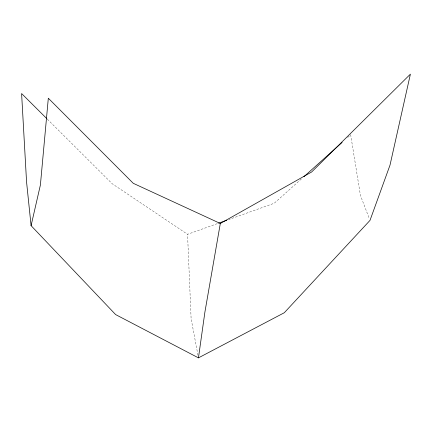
<?xml version="1.0" encoding="UTF-8"?>
<svg xmlns="http://www.w3.org/2000/svg" width="432" height="432" viewBox="0 0 432 432"><rect width="100%" height="100%" fill="white"/><g stroke="black" fill="none" stroke-linecap="round" stroke-linejoin="round"><path stroke-width="0.32" stroke-dasharray="2.16 1.62" d="M301.406 178.929L274.261 203.251L228.695 219.575M347.657 137.495L350.671 134.795L360.45 195.502L369.284 218.516M47.342 119.167L112.174 183.719L187.558 234.306L217.307 223.652M197.964 355.244L191.106 318.6L187.558 234.306"/><path stroke-width="0.65" d="M198.455 357.863L204.898 312.12L220.315 223.474L311.602 172.022L410.4 74.137L390.01 165.121L370.003 220.385L284.299 312.73L198.455 357.863L115.63 314.582L31.082 225.65L26.557 181.91L21.6 93.539L46.867 118.692M31.082 225.65L40.397 184.999L48.319 98.215L133.272 183.314L220.315 223.474M303.923 176.677L342.128 142.452M218.57 223.198L226.8 220.25"/></g></svg>
